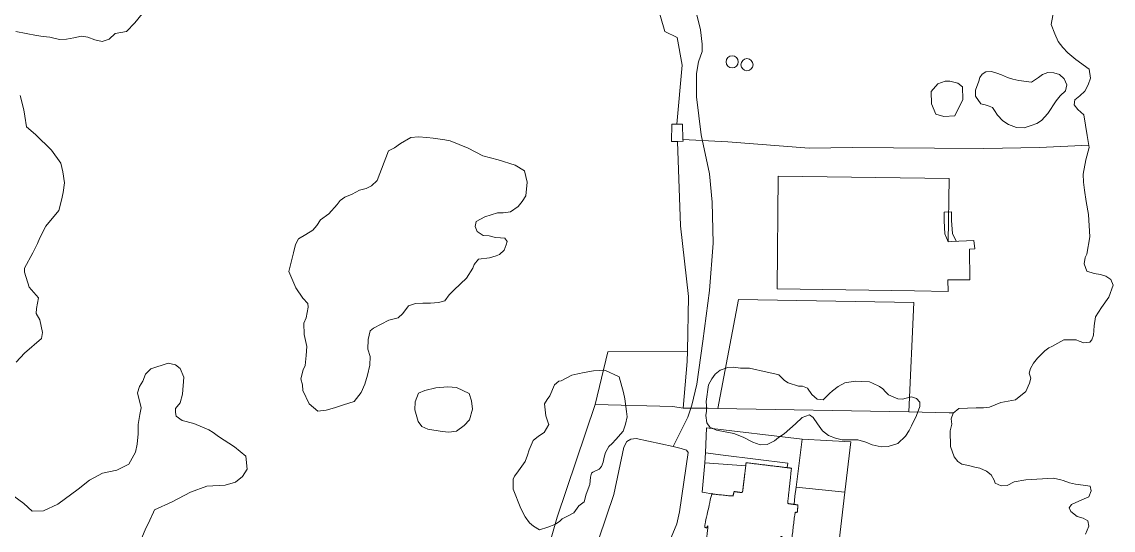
# Model space of a CAD drawing. Header units: metres. Extents: x 4652992 to 4879070, y 2074171 to 2309877.
# Drawn here: x 4653619.9 to 4653759.1, y 2307816 to 2307880.8 of the extents above; entities that cross this region are included whole.
import ezdxf

# ---------------------------------------------------------------- set-up
doc = ezdxf.new("R2010")
doc.units = ezdxf.units.M
doc.header["$MEASUREMENT"] = 0
doc.linetypes.add('DGN Style 2', pattern=[66.27138, 39.762828, -26.508552])
doc.linetypes.add('DGN Style 3', pattern=[92.779933, 66.271381, -26.508552])
doc.layers.get('0').update_dxf_attribs({"color": 4, "lineweight": 0})
for name, color, linetype, lineweight in [('Level 19', 38, 'DGN Style 3', 0), ('Level 20', 30, 'DGN Style 3', 0), ('Level 30', 5, 'Continuous', 0), ('Level 31', 38, 'Continuous', 0), ('Level 37', 3, 'Continuous', 0), ('Level 40', 1, 'Continuous', 0), ('Level 49', 1, 'Continuous', 0), ('Level 54', 30, 'DGN Style 2', 0), ('Level 61', 4, 'Continuous', 0)]:
    doc.layers.add(name, color=color, linetype=linetype, lineweight=lineweight)

# ---------------------------------------------------------------- blocks, each defined once
blk = doc.blocks.new('POSTE')
at = {"color": 0, "linetype": 'ByBlock', "lineweight": -2}
blk.add_circle((0, 0), 0.770001, dxfattribs=at)

msp = doc.modelspace()

# ---------------------------------------------------------------- linework, layer by layer
at = {"layer": 'Level 19', "linetype": 'DGN Style 3'}
msp.add_polyline3d([(4653702.681483, 2307815.01687, 1363.910932), (4653703.445337, 2307816.76532, 1363.916573), (4653703.783537, 2307818.302829, 1363.912169), (4653704.855997, 2307825.886868, 1363.88281), (4653704.675983, 2307826.178015, 1363.864049), (4653703.980333, 2307826.403963, 1363.83556), (4653702.938345, 2307826.632276, 1363.820506), (4653698.250098, 2307827.659534, 1363.836584), (4653697.542609, 2307827.577247, 1363.83462), (4653697.029342, 2307827.262611, 1363.843395), (4653696.667862, 2307826.538991, 1363.852643), (4653695.372429, 2307820.498502, 1363.863073), (4653693.497901, 2307814.865539, 1363.864474)], dxfattribs=at)
at = {"layer": 'Level 20', "linetype": 'Continuous'}
msp.add_polyline3d([(4653702.938345, 2307826.632276, 1364.0116), (4653704.813245, 2307830.369626, 1364.1067), (4653705.3513, 2307831.902873, 1364.0367), (4653705.968051, 2307834.613386, 1363.8967), (4653706.754503, 2307840.097792, 1363.7567), (4653707.600728, 2307846.560325, 1363.5467), (4653708.072164, 2307852.57595, 1363.2667), (4653707.940043, 2307857.81059, 1363.1967), (4653707.593564, 2307861.431508, 1363.1967), (4653706.519498, 2307866.404143, 1362.9867), (4653705.915782, 2307871.250169, 1362.4267), (4653705.951924, 2307874.227761, 1362.2167), (4653706.182791, 2307875.752074, 1361.9367), (4653706.656048, 2307877.070807, 1361.9367), (4653706.661204, 2307878.002741, 1361.9367), (4653706.43406, 2307879.811526, 1361.7967), (4653705.511762, 2307883.698004, 1361.5167)], dxfattribs=at)
at = {"layer": 'Level 30', "color": 1}
msp.add_polyline3d([(4653738.147568, 2307860.83118, 1365.663129), (4653738.007604, 2307852.773761, 1365.663129), (4653738.42721, 2307852.809676, 1364.823128), (4653741.288654, 2307852.950833, 1364.473129), (4653741.406001, 2307851.848529, 1364.473129), (4653740.759346, 2307851.811049, 1364.543128), (4653740.799108, 2307847.929831, 1364.683128), (4653738.10613, 2307847.917907, 1364.823128), (4653737.956999, 2307847.925328, 1365.733128), (4653738.025205, 2307846.434359, 1365.733128), (4653733.707852, 2307846.498821, 1365.746987), (4653716.218602, 2307846.759951, 1365.803129), (4653716.362315, 2307861.14794, 1365.663129), (4653738.147568, 2307860.83118, 1365.663129)], dxfattribs=at)
msp.add_rational_spline([(4653718.040452, 2307823.876715001, 1366.713128500007), (4653717.79451125, 2307821.620162251, 1366.958128500002), (4653717.5485705, 2307819.3636095, 1367.203128499997), (4653717.9654875, 2307819.305736751, 1367.1145025), (4653718.3824045, 2307819.247864001, 1367.025876500003), (4653718.62407875, 2307819.214317, 1366.974502500001), (4653718.865752999, 2307819.180770001, 1366.923128499999), (4653718.82846225, 2307818.720387001, 1366.923128499999), (4653718.7911715, 2307818.260004001, 1366.923128499999), (4653718.640557999, 2307818.24330575, 1366.923128499999), (4653718.4899445, 2307818.2266075, 1366.923128499999), (4653718.294723751, 2307816.5793375, 1366.923128499999), (4653718.099503, 2307814.9320675, 1366.923128499999), (4653718.0548475, 2307814.931835501, 1366.935387500001), (4653718.010192, 2307814.931603501, 1366.947646500004), (4653717.289885752, 2307814.927862501, 1367.145387500001), (4653716.569579501, 2307814.924121501, 1367.343128499997), (4653715.888924252, 2307808.992530251, 1367.367153999999), (4653715.208269, 2307803.060939002, 1367.391179500002), (4653714.896921751, 2307800.34769225, 1367.402147000001), (4653714.5855745, 2307797.6344455, 1367.413114499999), (4653714.272630249, 2307797.670356249, 1367.44415725), (4653713.959685999, 2307797.706266999, 1367.475200000001), (4653713.816958499, 2307796.462464001, 1367.475200000001), (4653713.674230999, 2307795.218661, 1367.475200000001), (4653713.633798, 2307794.866305751, 1367.475200000001), (4653713.593365002, 2307794.513950502, 1367.475200000001), (4653714.62477075, 2307794.395595751, 1368.017697750002), (4653715.6561765, 2307794.277241002, 1368.560195500002), (4653716.307992748, 2307794.202444501, 1368.903037249998), (4653716.959808999, 2307794.127648, 1369.245878999995), (4653717.272864249, 2307794.091724751, 1369.4105395), (4653717.5859195, 2307794.055801501, 1369.575200000007), (4653717.547965498, 2307793.720153752, 1369.535600000003), (4653717.5100115, 2307793.384506, 1369.495999999999), (4653717.310541251, 2307791.593994, 1369.487200000003), (4653717.111070999, 2307789.803482001, 1369.478400000007), (4653717.9516705, 2307789.720491, 1369.478400000007), (4653718.792270001, 2307789.6375, 1369.478400000007), (4653719.447027851, 2307789.208067508, 1369.478400000007), (4653719.362117563, 2307788.429665072, 1369.478400000007), (4653719.277207273, 2307787.651262636, 1369.478400000007), (4653718.545262498, 2307787.3730955, 1369.478400000007), (4653717.66934275, 2307787.350985502, 1369.478400000007), (4653716.793423002, 2307787.328875501, 1369.478400000007), (4653716.624962751, 2307785.740547001, 1369.556500000006), (4653716.456502499, 2307784.1522185, 1369.634600000005), (4653716.272045751, 2307784.182172, 1369.589128750005), (4653716.087589, 2307784.212125501, 1369.543657500006), (4653714.326116251, 2307784.4981675, 1369.109428750002), (4653712.5646435, 2307784.7842095, 1368.675199999998), (4653712.50633475, 2307784.425139, 1368.531450000002), (4653712.448026001, 2307784.066068501, 1368.387700000007), (4653712.306078752, 2307783.191945, 1368.037837250005), (4653712.164131503, 2307782.317821501, 1367.687974500004), (4653712.085426501, 2307781.833148752, 1367.493987250003), (4653712.0067215, 2307781.348476, 1367.300000000003), (4653702.86511625, 2307782.33045125, 1367.300000000003), (4653693.723511, 2307783.3124265, 1367.300000000003), (4653694.497330501, 2307790.2293165, 1366.98025), (4653695.27115, 2307797.1462065, 1366.660499999998), (4653695.374429751, 2307798.06938475, 1366.617850000002), (4653695.4777095, 2307798.992563, 1366.575200000007), (4653695.545421249, 2307798.98498775, 1366.575200000007), (4653695.613133, 2307798.977412499, 1366.575200000007), (4653695.6729095, 2307798.970725249, 1366.575200000007), (4653695.732685999, 2307798.964038, 1366.575200000007), (4653695.8238615, 2307799.77902275, 1366.506650000003), (4653695.915036999, 2307800.594007499, 1366.438099999999), (4653696.089998, 2307802.15792075, 1366.306649999998), (4653696.264959001, 2307803.721834, 1366.175199999998), (4653697.869446999, 2307803.54233375, 1366.239682250001), (4653699.473935, 2307803.3628335, 1366.304164500005), (4653702.342397498, 2307803.10813, 1366.368646499999), (4653705.21086, 2307802.8534265, 1366.433128499993), (4653705.500416751, 2307802.8240375, 1366.888121249998), (4653705.7899735, 2307802.7946485, 1367.343114000003), (4653706.585655752, 2307809.52319, 1367.41312125), (4653707.381338, 2307816.2517315, 1367.483128499996), (4653707.158476249, 2307816.3092345, 1367.413128499997), (4653706.9356145, 2307816.3667375, 1367.343128499997), (4653707.400849249, 2307818.477328, 1367.343128499997), (4653707.866083999, 2307820.5879185, 1367.343128499997), (4653707.994908249, 2307820.574412251, 1367.392968499997), (4653708.123732497, 2307820.560906001, 1367.442808499996), (4653709.3519045, 2307820.432141751, 1367.917968499998), (4653710.580076499, 2307820.3033775, 1368.3931285), (4653710.651064, 2307820.5988355, 1368.3931285), (4653710.7220515, 2307820.8942935, 1368.3931285), (4653711.229864, 2307820.826007501, 1368.533128499999), (4653711.7376765, 2307820.757721501, 1368.673128499999), (4653711.781780001, 2307820.860593, 1368.043128500001), (4653711.8258835, 2307820.963464501, 1367.413128500004), (4653712.017907749, 2307822.574111001, 1367.100585), (4653712.209932, 2307824.184757501, 1366.788041499996), (4653712.232944999, 2307824.37778375, 1366.750585000001), (4653712.255958001, 2307824.57081, 1366.713128500007), (4653714.8767585, 2307824.256334, 1366.713128500007), (4653717.497558999, 2307823.941857999, 1366.713128500007), (4653717.769005501, 2307823.9092865, 1366.713128500007), (4653718.040452, 2307823.876715001, 1366.713128500007)], [1, 1, 1, 1, 1, 1, 1, 1, 1, 1, 1, 1, 1, 1, 1, 1, 1, 1, 1, 1, 1, 1, 1, 1, 1, 1, 1, 1, 1, 1, 1, 1, 1, 1, 1, 1, 1, 1, 1, 0.8527955311469941, 1, 0.8527955311469941, 1, 1, 1, 1, 1, 1, 1, 1, 1, 1, 1, 1, 1, 1, 1, 1, 1, 1, 1, 1, 1, 1, 1, 1, 1, 1, 1, 1, 1, 1, 1, 1, 1, 1, 1, 1, 1, 1, 1, 1, 1, 1, 1, 1, 1, 1, 1, 1, 1, 1, 1, 1, 1, 1, 1, 1, 1, 1, 1], degree=2, knots=[0, 0, 0, 0.0204081632653061, 0.0204081632653061, 0.0408163265306122, 0.0408163265306122, 0.0612244897959183, 0.0612244897959183, 0.0816326530612245, 0.0816326530612245, 0.1020408163265306, 0.1020408163265306, 0.1224489795918367, 0.1224489795918367, 0.1428571428571427, 0.1428571428571427, 0.163265306122449, 0.163265306122449, 0.1836734693877551, 0.1836734693877551, 0.2040816326530611, 0.2040816326530611, 0.2244897959183673, 0.2244897959183673, 0.2448979591836733, 0.2448979591836733, 0.2653061224489796, 0.2653061224489796, 0.2857142857142855, 0.2857142857142855, 0.3061224489795918, 0.3061224489795918, 0.3265306122448979, 0.3265306122448979, 0.346938775510204, 0.346938775510204, 0.3673469387755102, 0.3673469387755102, 0.3877551020408162, 0.3877551020408162, 0.3979591836734693, 0.3979591836734693, 0.4081632653061223, 0.4081632653061223, 0.4285714285714284, 0.4285714285714284, 0.4489795918367346, 0.4489795918367346, 0.4693877551020409, 0.4693877551020409, 0.4897959183673467, 0.4897959183673467, 0.5102040816326531, 0.5102040816326531, 0.5306122448979593, 0.5306122448979593, 0.5510204081632649, 0.5510204081632649, 0.5714285714285711, 0.5714285714285711, 0.5918367346938772, 0.5918367346938772, 0.6122448979591836, 0.6122448979591836, 0.6326530612244898, 0.6326530612244898, 0.6530612244897959, 0.6530612244897959, 0.6734693877551022, 0.6734693877551022, 0.693877551020408, 0.693877551020408, 0.7142857142857144, 0.7142857142857144, 0.7346938775510204, 0.7346938775510204, 0.7551020408163265, 0.7551020408163265, 0.7755102040816324, 0.7755102040816324, 0.7959183673469387, 0.7959183673469387, 0.8163265306122447, 0.8163265306122447, 0.836734693877551, 0.836734693877551, 0.8571428571428571, 0.8571428571428571, 0.8775510204081632, 0.8775510204081632, 0.8979591836734693, 0.8979591836734693, 0.9183673469387754, 0.9183673469387754, 0.9387755102040815, 0.9387755102040815, 0.9591836734693876, 0.9591836734693876, 0.9795918367346939, 0.9795918367346939, 1, 1, 1], dxfattribs=at)
at = {"layer": 'Level 31'}
msp.add_polyline3d([(4653703.527885, 2307865.572877, 1364.58405), (4653702.759085, 2307865.548592, 1364.473129), (4653702.780893, 2307867.786241, 1364.403128), (4653703.437867, 2307867.78746, 1364.469991), (4653704.156502, 2307867.788793, 1364.543128), (4653704.208922, 2307865.808744, 1364.669464), (4653704.214592, 2307865.594569, 1364.683128), (4653703.527885, 2307865.572877, 1364.58405)], dxfattribs=at)
at = {"layer": 'Level 37', "extrusion": (-0.0361053014517428, 0.0191557503246364, 0.99916438309048), "elevation": -122450.90912, "flags": 128}
msp.add_lwpolyline([(-4219750.408496, 3026846.910488), (-4219745.586485, 3026837.99051), (-4219738.916465, 3026839.703166)], dxfattribs=at)
at = {"layer": 'Level 37'}
for points in [[(4653703.437867, 2307867.78746, 1363.977291), (4653704.113409, 2307875.308332, 1363.917345), (4653703.488648, 2307878.847082, 1363.147345), (4653701.883962, 2307879.620132, 1362.587345), (4653700.713258, 2307883.786405, 1362.237345), (4653699.486422, 2307888.989562, 1360.907345), (4653698.768927, 2307891.372398, 1360.907345), (4653690.769011, 2307904.231611, 1354.467345), (4653671.170912, 2307922.014131, 1339.837345), (4653661.118002, 2307933.88766, 1335.357345), (4653653.181803, 2307935.350793, 1332.277345), (4653646.244809, 2307937.168493, 1329.057345), (4653633.908004, 2307941.252875, 1321.427345), (4653626.858487, 2307963.498626, 1315.617345), (4653612.507566, 2307972.73668, 1310.017345), (4653594.459012, 2307983.57293, 1302.107345), (4653592.301203, 2308002.275379, 1300.410109), (4653593.526476, 2308016.191274, 1299.710109), (4653591.657387, 2308027.180816, 1298.450108), (4653588.565333, 2308036.776915, 1297.427107)], [(4653704.208922, 2307865.808744, 1364.289929), (4653709.934715, 2307865.525409, 1364.477345), (4653720.289074, 2307864.697008, 1364.617345), (4653725.822791, 2307864.784222, 1364.407345), (4653736.297197, 2307864.701016, 1363.917345), (4653742.583028, 2307864.687467, 1363.007345), (4653749.673443, 2307864.820787, 1359.437345), (4653755.934366, 2307865.104268, 1358.43683)], [(4653704.246989, 2307831.527529, 1365.737345), (4653704.754427, 2307837.484088, 1365.317345), (4653704.78049, 2307838.795668, 1365.261924), (4653704.919024, 2307845.767131, 1364.967345), (4653703.883587, 2307854.810487, 1364.827345), (4653703.527885, 2307865.572877, 1364.28105)], [(4653732.992327, 2307831.053282, 1364.478601), (4653733.640066, 2307845.03556, 1364.762155), (4653711.307046, 2307845.399428, 1364.731357), (4653708.654311, 2307831.507445, 1365.477393)], [(4653716.494958, 2307765.924749, 1367.0885), (4653712.015199, 2307766.385208, 1367.4885), (4653700.215728, 2307769.496955, 1367.9885), (4653675.527598, 2307773.317437, 1366.9885), (4653679.576443, 2307786.25425, 1366.5885), (4653681.456258, 2307793.441265, 1366.087345), (4653685.841106, 2307809.409901, 1365.737345), (4653688.167359, 2307817.634849, 1365.247345), (4653693.033049, 2307832.019006, 1364.967345), (4653702.935814, 2307831.765478, 1365.387345), (4653704.246989, 2307831.527529, 1365.737345), (4653707.437123, 2307831.530159, 1365.527345), (4653708.654311, 2307831.507445, 1365.477393), (4653732.992327, 2307831.053282, 1364.478601), (4653738.140088, 2307830.957222, 1364.267345), (4653738.713232, 2307830.939639, 1364.253148)]]:
    msp.add_polyline3d(points, dxfattribs=at)
at = {"layer": 'Level 40', "color": 3, "elevation": 1364.846493, "flags": 128}
msp.add_lwpolyline([(4653735.912213, 2307870.38507), (4653735.850677, 2307871.939894), (4653736.718613, 2307872.937531), (4653737.616284, 2307873.254234), (4653738.243517, 2307873.249969), (4653739.249412, 2307873.011568), (4653739.858661, 2307872.530281), (4653739.909234, 2307870.930097), (4653738.881352, 2307868.863491), (4653737.456931, 2307868.767736), (4653736.461877, 2307869.051563), (4653735.912213, 2307870.38507)], dxfattribs=at)
at = {"layer": 'Level 40', "color": 3}
for points in [[(4653635.248077, 2307881.864666, 1325.621198), (4653634.325311, 2307880.728577, 1325.621198), (4653633.255397, 2307879.605008, 1327.221198), (4653631.806777, 2307879.353608, 1328.421198), (4653631.051081, 2307878.632882, 1328.421198), (4653630.138293, 2307878.334801, 1328.421198), (4653629.220083, 2307878.552015, 1328.421198), (4653628.331091, 2307878.890831, 1328.421198), (4653627.5206, 2307879.018309, 1328.421198), (4653626.561046, 2307878.795488, 1328.421198), (4653625.616077, 2307878.633456, 1328.421198), (4653624.700329, 2307878.593018, 1328.421198), (4653623.475672, 2307878.882692, 1328.421198), (4653622.650327, 2307878.949382, 1328.421198), (4653621.778341, 2307879.091365, 1328.421198), (4653619.141089, 2307879.593422, 1327.621198)], [(4653755.525147, 2307815.443239, 1362.6635), (4653755.941756, 2307816.493301, 1362.6635), (4653755.831183, 2307817.175382, 1362.6635), (4653755.245421, 2307817.4773, 1362.6635), (4653754.47906, 2307817.712465, 1362.6635), (4653753.643823, 2307818.346608, 1362.6635), (4653753.431622, 2307818.833978, 1362.6635), (4653753.751126, 2307819.250784, 1362.6635), (4653754.65783, 2307819.680975, 1362.8735), (4653755.969402, 2307820.235506, 1363.3635), (4653756.259262, 2307820.986376, 1363.3635), (4653756.124068, 2307821.564466, 1363.3635), (4653755.229894, 2307821.720493, 1363.3635), (4653754.271467, 2307821.837052, 1363.3635), (4653753.493442, 2307822.020365, 1363.3635), (4653752.688338, 2307822.319356, 1363.3635), (4653752.377068, 2307822.392642, 1363.3635), (4653751.443359, 2307822.612698, 1363.3635), (4653747.900908, 2307822.384234, 1363.7835), (4653746.446393, 2307822.115731, 1364.2735), (4653745.520269, 2307821.679248, 1364.2735), (4653744.796897, 2307821.631302, 1364.2735), (4653744.004845, 2307821.981543, 1364.2735), (4653743.87191, 2307822.340262, 1364.2735), (4653743.489993, 2307823.030414, 1364.2735), (4653742.8906, 2307823.498961, 1364.2735), (4653742.046653, 2307823.861482, 1364.2735), (4653741.42461, 2307824.008052, 1364.2735), (4653740.595186, 2307824.203445, 1364.2735), (4653739.765761, 2307824.398838, 1364.2735), (4653739.245046, 2307824.739824, 1364.2735), (4653738.786418, 2307825.338958, 1364.2735), (4653738.301635, 2307826.627524, 1364.6935), (4653738.29391, 2307828.647192, 1364.6935), (4653738.492232, 2307829.473088, 1364.6935), (4653738.381847, 2307830.153489, 1364.6935), (4653738.671403, 2307830.903373, 1364.6935), (4653739.363064, 2307831.503765, 1364.6935), (4653741.606646, 2307831.559761, 1364.9035), (4653742.536601, 2307831.558592, 1364.9035), (4653743.271732, 2307831.657797, 1364.9035), (4653744.733781, 2307832.2465, 1365.8135), (4653746.586406, 2307832.593185, 1366.5135), (4653747.903063, 2307833.642764, 1367.8435), (4653748.389169, 2307834.728706, 1368.4735), (4653748.536943, 2307835.344358, 1368.4735), (4653748.363473, 2307835.981631, 1368.4735), (4653748.511347, 2307836.597381, 1368.4735), (4653748.889724, 2307837.267024, 1368.4735), (4653749.422595, 2307837.900328, 1368.4735), (4653750.363, 2307838.870991, 1368.4735), (4653750.83429, 2307839.247625, 1368.4735), (4653751.256256, 2307839.419141, 1368.4735), (4653752.753172, 2307840.251951, 1368.1235), (4653754.324327, 2307840.254539, 1367.7735), (4653754.72425, 2307840.105851, 1367.7735), (4653755.317908, 2307839.857092, 1367.7735), (4653756.100954, 2307839.943548, 1367.7735), (4653756.341841, 2307840.266486, 1367.7735), (4653756.541215, 2307840.870451, 1367.7735), (4653756.613156, 2307842.054234, 1367.4935), (4653756.789856, 2307843.178799, 1366.0235), (4653757.579966, 2307844.37433, 1364.8335), (4653758.520098, 2307845.687357, 1366.2335), (4653759.055916, 2307847.23864, 1366.8635), (4653758.739724, 2307847.965387, 1366.8635), (4653758.130747, 2307848.380983, 1366.8635), (4653757.420847, 2307848.603147, 1366.8635), (4653756.634637, 2307848.734685, 1366.8635), (4653755.71825, 2307849.005667, 1366.8635), (4653755.348192, 2307849.962582, 1366.8635), (4653755.481746, 2307850.746051, 1366.8635), (4653755.69605, 2307851.184465, 1366.8635), (4653756.07258, 2307853.414589, 1365.6735), (4653755.913205, 2307856.234276, 1364.9735), (4653755.599527, 2307857.888778, 1364.9735), (4653755.403963, 2307859.351889, 1364.9735), (4653755.264528, 2307860.365757, 1364.9735), (4653755.24104, 2307861.406715, 1364.9735), (4653755.586206, 2307863.242753, 1363.8535), (4653755.982452, 2307864.817346, 1362.4535), (4653755.728112, 2307866.335034, 1361.4735), (4653755.336325, 2307868.958978, 1360.7035), (4653754.541755, 2307869.642514, 1360.2835), (4653754.080769, 2307870.24571, 1360.2835), (4653754.178287, 2307870.881134, 1360.2835), (4653754.796831, 2307871.39305, 1360.2835), (4653755.440293, 2307872.008758, 1360.2835), (4653755.84821, 2307872.790059, 1360.2835), (4653756.164302, 2307873.648067, 1360.2835), (4653756.001425, 2307874.817472, 1360.5635), (4653754.289021, 2307876.024723, 1361.1235), (4653753.280922, 2307876.866801, 1361.1235), (4653752.624716, 2307877.570668, 1361.1235), (4653752.032962, 2307878.314003, 1361.1235), (4653751.607589, 2307879.292006, 1361.1235), (4653751.150487, 2307880.481179, 1360.9835), (4653751.473541, 2307882.340163, 1360.6335)], [(4653741.503232, 2307871.360012, 1362.021198), (4653741.524039, 2307872.118702, 1362.021198), (4653741.917584, 2307873.261072, 1361.621198), (4653742.036373, 2307873.755698, 1361.621198), (4653742.337016, 2307874.166995, 1361.621198), (4653742.810366, 2307874.456911, 1361.621198), (4653743.543584, 2307874.484141, 1361.621198), (4653744.221952, 2307874.283096, 1361.621198), (4653744.814772, 2307874.062123, 1361.621198), (4653745.580254, 2307873.719798, 1361.621198), (4653746.258541, 2307873.51878, 1361.621198), (4653747.022312, 2307873.337706, 1361.621198), (4653748.633608, 2307873.156734, 1361.621198), (4653749.553651, 2307873.747881, 1360.021198), (4653750.046239, 2307874.114689, 1360.021198), (4653750.711854, 2307874.359852, 1360.021198), (4653751.475588, 2307874.339936, 1360.021198), (4653752.231782, 2307874.120311, 1360.021198), (4653752.790759, 2307873.584777, 1360.021198), (4653753.13258, 2307872.81867, 1360.021198), (4653752.987761, 2307872.047066, 1360.021198), (4653752.307222, 2307871.402458, 1360.021198), (4653751.775526, 2307870.742933, 1360.821198), (4653750.730485, 2307869.133142, 1362.021198), (4653749.911658, 2307868.242312, 1362.021198), (4653749.335079, 2307867.856577, 1362.021198), (4653748.595063, 2307867.630092, 1362.021198), (4653747.713139, 2307867.316661, 1362.021198), (4653746.751549, 2307867.343548, 1362.021198), (4653745.71941, 2307867.748803, 1362.021198), (4653744.981788, 2307868.204852, 1362.021198), (4653744.30805, 2307868.927087, 1362.021198), (4653743.930529, 2307869.538971, 1362.021198), (4653743.660032, 2307869.924567, 1362.021198), (4653743.249263, 2307870.062089, 1362.021198), (4653742.723962, 2307870.226751, 1362.021198), (4653742.198644, 2307870.391418, 1362.021198), (4653741.503232, 2307871.360012, 1362.021198)], [(4653619.700486, 2307871.433038, 1328.421198), (4653620.162705, 2307869.588557, 1328.421198), (4653620.293277, 2307868.78649, 1328.421198), (4653620.490479, 2307867.454552, 1328.421198), (4653621.666139, 2307866.481484, 1329.621198), (4653623.715697, 2307864.462638, 1330.021198), (4653624.876238, 2307862.783834, 1330.421198), (4653625.131199, 2307861.69841, 1330.421198), (4653625.374247, 2307860.295436, 1330.421198), (4653625.2045, 2307859.053976, 1330.421198), (4653624.971012, 2307858.083854, 1330.421198), (4653624.649962, 2307856.749921, 1330.421198), (4653622.977884, 2307854.752486, 1329.621198), (4653622.2145, 2307853.253243, 1329.221198), (4653621.916728, 2307852.55319, 1329.221198), (4653621.303861, 2307851.349706, 1329.221198), (4653620.256215, 2307849.414177, 1329.221198), (4653620.261597, 2307848.899379, 1329.221198), (4653620.830989, 2307846.967866, 1329.221198), (4653622.060487, 2307845.602067, 1331.221198), (4653621.783152, 2307844.242466, 1330.821198), (4653621.759347, 2307843.60765, 1330.821198), (4653622.209199, 2307842.79724, 1330.821198), (4653622.530447, 2307841.184608, 1330.821198), (4653622.416442, 2307840.442966, 1330.821198), (4653620.25346, 2307838.54241, 1330.021198), (4653619.176512, 2307837.408003, 1329.221198)], [(4653655.683671, 2307834.529824, 1353.221198), (4653655.473594, 2307835.289986, 1353.221198), (4653655.776583, 2307836.442091, 1352.421198), (4653656.021973, 2307836.996586, 1352.421198), (4653656.15439, 2307838.245604, 1352.421198), (4653656.261465, 2307839.389265, 1352.421198), (4653655.92002, 2307840.953881, 1351.221198), (4653655.885268, 2307842.396475, 1350.021198), (4653656.156945, 2307843.058605, 1350.021198), (4653656.434349, 2307844.445516, 1350.021198), (4653656.376503, 2307844.906005, 1350.021198), (4653655.746284, 2307845.557266, 1350.021198), (4653654.83037, 2307846.890347, 1350.021198), (4653653.969618, 2307848.984659, 1349.621198), (4653654.13503, 2307849.672279, 1349.621198), (4653654.338613, 2307850.518573, 1349.621198), (4653654.542193, 2307851.364861, 1349.621198), (4653654.796667, 2307852.42271, 1349.621198), (4653655.200418, 2307853.165863, 1349.621198), (4653656.110934, 2307853.677646, 1349.621198), (4653657.034128, 2307854.242292, 1349.621198), (4653657.518822, 2307854.85449, 1349.621198), (4653657.975732, 2307855.585005, 1349.621198), (4653659.056144, 2307856.335996, 1349.621198), (4653660.098506, 2307857.514877, 1348.821198), (4653660.504944, 2307858.034385, 1348.821198), (4653661.111713, 2307858.450627, 1348.821198), (4653662.050791, 2307858.844332, 1348.821198), (4653662.962025, 2307859.356475, 1348.821198), (4653663.796817, 2307859.550958, 1348.821198), (4653664.497261, 2307859.889043, 1348.821198), (4653665.233547, 2307860.610253, 1348.821198), (4653666.670753, 2307864.383523, 1347.621198), (4653667.438402, 2307864.762498, 1347.621198), (4653668.190936, 2307865.313136, 1347.621198), (4653669.49998, 2307866.068411, 1347.621198), (4653670.483173, 2307866.172196, 1347.621198), (4653671.53472, 2307866.091704, 1347.621198), (4653672.360147, 2307866.008628, 1347.621198), (4653673.82542, 2307865.774276, 1347.621198), (4653674.53135, 2307865.66341, 1347.621198), (4653676.802206, 2307864.708261, 1349.221198), (4653678.68934, 2307863.721722, 1352.821198), (4653680.652955, 2307863.228065, 1354.021198), (4653682.832927, 2307862.546323, 1354.021198), (4653684.008466, 2307861.842975, 1354.821198), (4653684.330749, 2307860.391281, 1355.221198), (4653684.188364, 2307858.619542, 1356.021198), (4653683.689164, 2307857.919426, 1356.421198), (4653683.197343, 2307857.261444, 1356.421198), (4653682.206781, 2307856.610634, 1356.421198), (4653681.27678, 2307856.443173, 1356.421198), (4653680.554934, 2307856.44774, 1356.421198), (4653678.93269, 2307855.945983, 1356.421198), (4653677.831547, 2307855.348105, 1355.621198), (4653677.733056, 2307854.706918, 1355.621198), (4653677.975926, 2307854.095883, 1355.621198), (4653678.74341, 2307853.582492, 1355.621198), (4653679.506263, 2307853.513146, 1355.621198), (4653680.296575, 2307853.326581, 1355.621198), (4653680.953992, 2307853.282117, 1355.621198), (4653681.493423, 2307853.210139, 1355.621198), (4653681.78662, 2307852.808743, 1355.621198), (4653681.685851, 2307852.389623, 1355.621198), (4653681.404137, 2307851.681027, 1355.621198), (4653680.83151, 2307851.151806, 1355.621198), (4653680.39973, 2307850.976883, 1355.621198), (4653679.561334, 2307850.73181, 1355.621198), (4653678.135428, 2307850.54853, 1356.421198), (4653677.578248, 2307849.85044, 1356.421198), (4653677.412359, 2307849.391841, 1356.421198), (4653676.611458, 2307848.142852, 1356.421198), (4653675.017161, 2307846.65446, 1355.621198), (4653674.398028, 2307845.985287, 1354.821198), (4653673.826819, 2307845.232956, 1354.821198), (4653673.052526, 2307845.027444, 1354.821198), (4653672.026958, 2307844.9366, 1354.821198), (4653671.026565, 2307844.950688, 1354.821198), (4653670.119053, 2307844.887421, 1354.821198), (4653669.213801, 2307844.601822, 1354.821198), (4653668.473772, 2307843.611881, 1354.821198), (4653667.900073, 2307843.081728, 1354.821198), (4653666.705533, 2307842.753318, 1354.821198), (4653664.743333, 2307841.735252, 1353.221198), (4653664.32462, 2307841.389247, 1353.221198), (4653664.058946, 2307840.284585, 1353.221198), (4653664.045214, 2307839.064979, 1353.221198), (4653664.319061, 2307838.111144, 1353.221198), (4653664.277713, 2307837.009225, 1353.221198), (4653663.974087, 2307835.746733, 1353.221198), (4653663.642841, 2307834.601893, 1353.221198), (4653663.165479, 2307833.547013, 1353.221198), (4653662.267038, 2307832.36887, 1353.221198), (4653660.938194, 2307831.958983, 1353.221198), (4653659.780699, 2307831.564312, 1353.221198), (4653658.701373, 2307831.262386, 1353.221198), (4653657.672601, 2307831.170899, 1353.221198), (4653656.553928, 2307832.101232, 1353.221198), (4653655.730913, 2307833.795963, 1353.221198), (4653655.683671, 2307834.529824, 1353.221198)], [(4653618.915948, 2307820.320172, 1332.421198), (4653620.15893, 2307819.388048, 1334.021198), (4653621.248842, 2307818.369376, 1335.621198), (4653622.677011, 2307818.451533, 1337.621198), (4653624.524587, 2307819.288384, 1339.221198), (4653627.112174, 2307821.21155, 1344.021198), (4653628.538336, 2307822.352945, 1344.421198), (4653630.219054, 2307823.244577, 1344.821198), (4653632.02264, 2307823.60414, 1345.221198), (4653633.554218, 2307824.369931, 1346.021198), (4653634.390749, 2307825.922456, 1346.821198), (4653634.632978, 2307826.929131, 1346.821198), (4653634.767608, 2307828.273915, 1346.821198), (4653634.740265, 2307829.469084, 1346.821198), (4653634.979872, 2307830.726614, 1346.821198), (4653635.119739, 2307831.569635, 1346.821198), (4653634.679415, 2307833.501229, 1346.021198), (4653634.93881, 2307834.317149, 1346.021198), (4653635.348716, 2307834.972368, 1346.021198), (4653635.696312, 2307835.892785, 1346.021198), (4653636.359178, 2307836.551078, 1346.021198), (4653638.554011, 2307837.287206, 1346.021198), (4653639.508709, 2307837.062493, 1346.021198), (4653640.093726, 2307836.611643, 1346.021198), (4653640.581513, 2307835.494765, 1346.021198), (4653640.393071, 2307833.332123, 1346.821198), (4653640.122418, 2307832.207219, 1346.821198), (4653639.505807, 2307831.476461, 1346.821198), (4653639.511039, 2307830.97477, 1346.821198), (4653639.590114, 2307830.51827, 1346.821198), (4653640.33899, 2307829.966811, 1346.821198), (4653641.83901, 2307829.567082, 1348.021198), (4653643.739306, 2307828.762681, 1349.221198), (4653644.290492, 2307828.446078, 1349.221198), (4653644.977204, 2307827.910625, 1349.221198), (4653647.04526, 2307826.579306, 1349.621198), (4653648.458637, 2307825.403089, 1350.021198), (4653648.665363, 2307823.755126, 1350.821198), (4653648.04609, 2307822.802387, 1350.821198), (4653647.163231, 2307822.105365, 1350.821198), (4653645.832117, 2307821.70744, 1350.821198), (4653643.521924, 2307821.582867, 1349.621198), (4653641.433206, 2307820.799727, 1347.221198), (4653639.103422, 2307819.569444, 1346.021198), (4653636.820952, 2307818.548335, 1345.221198), (4653636.684691, 2307818.254574, 1345.221198), (4653636.246228, 2307817.249941, 1345.221198), (4653635.624249, 2307816.027753, 1345.221198), (4653634.519451, 2307813.385634, 1344.021198)], [(4653721.354906, 2307829.535649, 1368.421198), (4653720.787489, 2307830.360506, 1368.021198), (4653720.320189, 2307830.688038, 1368.021198), (4653719.402574, 2307830.35465, 1369.621198), (4653718.539038, 2307829.554165, 1370.021198), (4653717.107358, 2307828.266335, 1370.821198), (4653716.393489, 2307827.78482, 1370.821198), (4653715.858626, 2307827.369404, 1370.821198), (4653714.926501, 2307826.885093, 1370.821198), (4653714.053648, 2307826.874044, 1370.821198), (4653713.10018, 2307827.20681, 1370.821198), (4653711.887007, 2307827.817299, 1370.821198), (4653710.700607, 2307828.313218, 1370.821198), (4653709.607026, 2307828.516564, 1370.821198), (4653708.46188, 2307828.732047, 1370.821198), (4653707.623403, 2307829.09192, 1370.821198), (4653707.270764, 2307829.662306, 1370.821198), (4653707.119637, 2307830.618456, 1370.821198), (4653707.191292, 2307831.143089, 1370.821198), (4653707.196896, 2307831.845731, 1370.821198), (4653707.165554, 2307832.394625, 1370.821198), (4653707.472058, 2307834.49233, 1370.021198), (4653707.87557, 2307835.264705, 1370.021198), (4653708.293642, 2307835.870985, 1370.021198), (4653708.957153, 2307836.365187, 1370.021198), (4653709.917626, 2307836.735157, 1370.021198), (4653710.637102, 2307836.782419, 1370.021198), (4653711.525755, 2307836.627162, 1370.021198), (4653712.669846, 2307836.628527, 1370.021198), (4653714.949944, 2307836.145261, 1370.021198), (4653715.929115, 2307835.914447, 1370.021198), (4653716.444446, 2307835.792972, 1370.021198), (4653717.145703, 2307835.085654, 1370.021198), (4653717.611701, 2307834.759012, 1370.021198), (4653718.943992, 2307834.351519, 1368.421198), (4653719.429581, 2307834.330919, 1367.221198), (4653720.077425, 2307834.069361, 1367.221198), (4653720.653246, 2307833.280546, 1367.221198), (4653721.330271, 2307832.685593, 1367.221198), (4653722.079262, 2307832.617912, 1367.221198), (4653722.874508, 2307833.422802, 1367.621198), (4653723.283605, 2307833.761469, 1367.621198), (4653724.012987, 2307834.296555, 1367.621198), (4653724.83336, 2307834.755774, 1367.621198), (4653726.145855, 2307834.990162, 1367.621198), (4653727.009926, 2307834.949575, 1367.621198), (4653727.977318, 2307834.884618, 1367.621198), (4653728.37841, 2307834.735664, 1367.621198), (4653729.2592, 2307834.310471, 1367.621198), (4653729.674857, 2307833.994957, 1367.621198), (4653730.026467, 2307833.640172, 1367.621198), (4653730.417385, 2307833.22175, 1367.621198), (4653731.608096, 2307832.723533, 1367.621198), (4653732.201186, 2307832.692457, 1367.621198), (4653732.663969, 2307832.800842, 1367.621198), (4653733.358121, 2307832.963416, 1367.621198), (4653733.965742, 2307832.765785, 1367.621198), (4653734.395872, 2307832.283786, 1367.621198), (4653734.427285, 2307831.732685, 1367.621198), (4653733.988073, 2307830.585716, 1367.621198), (4653733.34367, 2307829.263647, 1368.421198), (4653733.040737, 2307828.683365, 1368.421198), (4653732.597558, 2307827.973199, 1368.421198), (4653731.603486, 2307827.012645, 1368.421198), (4653730.371525, 2307826.651155, 1368.421198), (4653729.483976, 2307826.588671, 1368.421198), (4653728.348402, 2307826.856158, 1368.421198), (4653727.507902, 2307827.217082, 1368.421198), (4653726.487792, 2307827.511692, 1368.421198), (4653725.44516, 2307827.485706, 1368.421198), (4653724.518074, 2307827.486807, 1368.421198), (4653723.640335, 2307827.693553, 1368.421198), (4653722.747965, 2307828.066711, 1368.421198), (4653722.008225, 2307828.621216, 1368.421198), (4653721.354906, 2307829.535649, 1368.421198)], [(4653692.694658, 2307823.385805, 1368.421198), (4653692.56242, 2307823.221323, 1369.621198), (4653692.397827, 2307822.749895, 1369.621198), (4653692.322929, 2307821.798246, 1369.621198), (4653691.863056, 2307820.553625, 1368.821198), (4653691.630658, 2307819.586749, 1368.821198), (4653690.945026, 2307819.083932, 1368.821198), (4653690.312202, 2307818.160059, 1368.821198), (4653689.383509, 2307817.714307, 1368.821198), (4653688.792882, 2307817.393395, 1368.821198), (4653688.456885, 2307817.063715, 1368.821198), (4653687.854606, 2307816.694434, 1368.821198), (4653686.997639, 2307816.333895, 1368.821198), (4653685.923678, 2307816.000381, 1367.621198), (4653685.165638, 2307816.485536, 1367.621198), (4653684.65108, 2307816.913496, 1367.621198), (4653684.108967, 2307817.655009, 1367.621198), (4653683.539296, 2307818.710095, 1367.621198), (4653682.564536, 2307821.218731, 1368.421198), (4653682.569212, 2307822.483258, 1368.821198), (4653682.710836, 2307822.858676, 1368.821198), (4653683.009949, 2307823.24815, 1368.821198), (4653683.68003, 2307824.112355, 1368.821198), (4653684.085868, 2307824.732144, 1368.821198), (4653684.380719, 2307825.531285, 1368.821198), (4653684.592076, 2307826.196792, 1368.821198), (4653685.088767, 2307827.408207, 1368.821198), (4653685.786261, 2307827.95931, 1368.821198), (4653686.520717, 2307828.450603, 1368.821198), (4653687.116699, 2307829.434212, 1368.821198), (4653687.017359, 2307829.661928, 1368.821198), (4653686.717218, 2307830.549921, 1368.821198), (4653686.543826, 2307832.096429, 1367.221198), (4653686.878546, 2307832.632119, 1367.221198), (4653687.250336, 2307833.107862, 1367.221198), (4653687.841428, 2307834.525631, 1366.821198), (4653688.359677, 2307834.967181, 1366.821198), (4653688.687156, 2307835.04376, 1366.821198), (4653690.041512, 2307835.749454, 1366.821198), (4653690.805548, 2307835.928111, 1366.821198), (4653691.618294, 2307836.095278, 1366.821198), (4653692.79549, 2307836.279027, 1366.821198), (4653694.263247, 2307836.37153, 1367.221198), (4653696.066819, 2307835.51466, 1367.621198), (4653696.627255, 2307833.549669, 1368.421198), (4653696.793177, 2307832.74407, 1368.421198), (4653697.016168, 2307831.107432, 1368.421198), (4653697.108112, 2307830.421478, 1368.421198), (4653696.887257, 2307829.502566, 1368.421198), (4653696.569176, 2307828.60653, 1368.421198), (4653695.646591, 2307827.54614, 1368.421198), (4653695.166786, 2307827.045829, 1368.421198), (4653694.758836, 2307826.630801, 1368.421198), (4653694.318117, 2307825.865746, 1368.421198), (4653694.178611, 2307825.285326, 1368.421198), (4653694.027479, 2307824.656533, 1368.421198), (4653693.839352, 2307824.087542, 1368.421198), (4653693.503247, 2307823.75777, 1368.421198), (4653692.694658, 2307823.385805, 1368.421198)], [(4653670.04139, 2307831.326482, 1360.821198), (4653670.054684, 2307832.337777, 1360.421198), (4653670.487037, 2307833.445716, 1360.421198), (4653671.292642, 2307833.805932, 1360.421198), (4653672.698964, 2307834.134665, 1360.421198), (4653674.224639, 2307834.270302, 1360.421198), (4653675.320426, 2307834.178175, 1361.221198), (4653676.968002, 2307833.407672, 1362.021198), (4653677.238124, 2307832.46655, 1362.021198), (4653677.366398, 2307831.394297, 1362.021198), (4653676.989702, 2307830.056979, 1362.021198), (4653676.320186, 2307829.336995, 1362.021198), (4653675.312447, 2307828.586862, 1362.021198), (4653674.350022, 2307828.484202, 1362.021198), (4653673.489688, 2307828.576909, 1362.021198), (4653671.658633, 2307828.857753, 1360.821198), (4653670.911488, 2307829.198388, 1360.821198), (4653670.461114, 2307829.853879, 1360.821198), (4653670.04139, 2307831.326482, 1360.821198)]]:
    msp.add_polyline3d(points, dxfattribs=at)
at = {"layer": 'Level 49'}
for p, q in [((4653707.0096, 2307824.567165, 1365.858522), (4653712.209932, 2307824.184758, 1366.194973)), ((4653718.620793, 2307821.470107, 1365.497398), (4653724.841025, 2307820.807172, 1365.745631))]:
    msp.add_line(p, q, dxfattribs=at)
for points in [[(4653718.382405, 2307819.247864, 1365.508522), (4653718.474769, 2307820.318937, 1365.508522), (4653718.620793, 2307821.470107, 1365.497398), (4653719.393668, 2307827.563008, 1365.438521), (4653707.224601, 2307829.028004, 1365.648522), (4653707.069825, 2307825.816717, 1365.799697), (4653707.0096, 2307824.567165, 1365.858522), (4653706.649389, 2307820.807875, 1365.438521), (4653708.123733, 2307820.560906, 1365.438521)], [(4653719.393668, 2307827.563008, 1365.438521), (4653725.589596, 2307827.218649, 1365.718522), (4653724.841025, 2307820.807172, 1365.745631), (4653723.904855, 2307812.788912, 1365.779534), (4653723.656688, 2307810.663372, 1365.788522), (4653722.52872, 2307803.125546, 1365.788522)], [(4653707.069825, 2307825.816717, 1365.799697), (4653709.336161, 2307825.521593, 1366.138522), (4653717.597027, 2307824.515173, 1365.718522), (4653717.497559, 2307823.941858, 1365.718522)]]:
    msp.add_polyline3d(points, dxfattribs=at)
at = {"layer": 'Level 54', "linetype": 'Continuous'}
msp.add_polyline3d([(4653739.039993, 2307852.839905, 1363.290789), (4653738.586607, 2307853.839373, 1363.290789), (4653738.434505, 2307855.480681, 1362.290789), (4653738.452458, 2307856.5892, 1362.290789), (4653737.515282, 2307856.563579, 1362.290789), (4653737.526696, 2307855.448086, 1362.290789), (4653737.591401, 2307853.781207, 1363.290789), (4653738.007604, 2307852.773761, 1363.290789)], dxfattribs=at)

# ---------------------------------------------------------------- block references
at = {"layer": 'Level 61', "zscale": 0.1}
for p in [(4653710.479805, 2307875.734394, 1363.24914), (4653712.370621, 2307875.368956, 1363.38914)]:
    msp.add_blockref('POSTE', p, dxfattribs=at)

doc.saveas('drawing.dxf')
